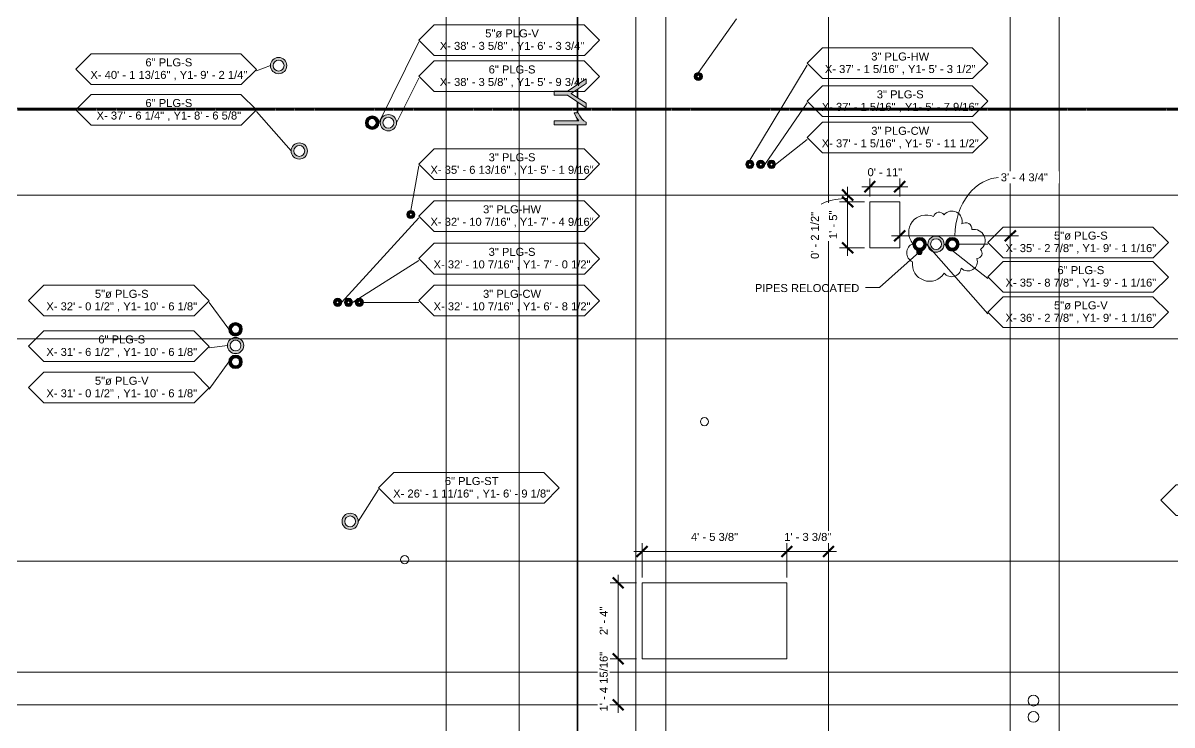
# Model space of a CAD drawing. Header units: inches. Extents: x -3670 to 241, y -250 to 1795.
# Drawn here: x -3238 to -2814.4, y 544.5 to 803.5 of the extents above; entities that cross this region are included whole.
import ezdxf

# ---------------------------------------------------------------- set-up
doc = ezdxf.new("R2010")
doc.units = ezdxf.units.IN
doc.header["$MEASUREMENT"] = 0
doc.linetypes.add('Dash', pattern=[0.25, 0.125, -0.125])
for name, color, linetype, lineweight in [('A-ANNO-DIMS', 211, 'Continuous', 9), ('A-ANNO-DIMS-32', 211, 'Continuous', 9), ('A-ANNO-MATC', 214, 'Dash', 140), ('A-DETL-MBND', 5, 'Continuous', 9), ('A-FLOR', 252, 'Continuous', 18), ('A-GENM', 13, 'Continuous', 9), ('A-GENM-IDEN', 13, 'Continuous', 9), ('G-ANNO-REVC', 71, 'Continuous', 20), ('G-ANNO-TEXT', 231, 'Continuous', 9), ('S-GRID', 1, 'Continuous', 9)]:
    doc.layers.add(name, color=color, linetype=linetype, lineweight=lineweight)
doc.styles.add('Arial_1', font='arial.ttf', dxfattribs={"height": 2.950599})
doc.dimstyles.new('Linear_-_3_32__QAQC', dxfattribs={"dimscale": 12, "dimtxt": 3, "dimasz": 0.333333, "dimexe": 0.25, "dimexo": 0.166667, "dimgap": 0.25, "dimtad": 1, "dimdec": 4, "dimrnd": 0.0625, "dimzin": 1, "dimdsep": 46, "dimlunit": 4, "dimtxsty": 'Arial_1', "dimblk1": 'OBLIQUE', "dimblk2": 'OBLIQUE', "dimsah": 1, "dimcen": 0.09, "dimdle": 0.25, "dimadec": 0, "dimazin": 0, "dimtfac": 1, "dimtdec": 4, "dimtix": 1, "dimtmove": 0, "dimatfit": 3, "dimfxl": 1, "dimtvp": 1, "dimtfill": 1, "dimfrac": 2, "dimtolj": 1, "dimtzin": 0, "dimarcsym": 2})
doc.dimstyles.new('Linear_-_3_32__QAQC_2', dxfattribs={"dimscale": 12, "dimtxt": 3, "dimasz": 0.333333, "dimexe": 0.25, "dimexo": 0.166667, "dimgap": 0.25, "dimtad": 1, "dimdec": 4, "dimrnd": 0.0625, "dimzin": 1, "dimdsep": 46, "dimlunit": 4, "dimtxsty": 'Arial_1', "dimblk1": 'OBLIQUE', "dimblk2": 'OBLIQUE', "dimsah": 1, "dimcen": 0.09, "dimdle": 0.25, "dimadec": 0, "dimazin": 0, "dimtfac": 1, "dimtdec": 4, "dimtix": 1, "dimtmove": 1, "dimatfit": 3, "dimfxl": 1, "dimtvp": 1, "dimtfill": 1, "dimfrac": 2, "dimtolj": 1, "dimtzin": 0, "dimarcsym": 2})

# ---------------------------------------------------------------- blocks, each defined once
blk = doc.blocks.new('TBC_Round Sleeve - Floor or Wall - TBC_Round Sleeve - Floor or Wall-1542575-01 - SECOND LEVEL - PENENTRATIONS')
at = {"layer": 'A-DETL-MBND'}
h = blk.add_hatch(color=256, dxfattribs=at)
h.paths.add_polyline_path([(-3, 0), (-2.9, -0.78), (-2.6, -1.5), (-2.12, -2.12), (-1.5, -2.6), (-0.78, -2.9), (0, -3), (0.78, -2.9), (1.5, -2.6), (2.12, -2.12), (2.6, -1.5), (2.9, -0.78), (3, 0), (2.9, 0.78), (2.6, 1.5), (2.12, 2.12), (1.5, 2.6), (0.78, 2.9), (0, 3), (-0.78, 2.9), (-1.5, 2.6), (-2.12, 2.12), (-2.6, 1.5), (-2.9, 0.78), (-2.97, 0.19)], flags=0)
h.paths.add_polyline_path([(-2, 0), (-1.93, 0.52), (-1.73, 1), (-1.41, 1.41), (-1, 1.73), (-0.52, 1.93), (0, 2), (0.52, 1.93), (1, 1.73), (1.41, 1.41), (1.73, 1), (1.93, 0.52), (2, 0), (1.93, -0.52), (1.73, -1), (1.41, -1.41), (1, -1.73), (0.52, -1.93), (0, -2), (-0.52, -1.93), (-1, -1.73), (-1.41, -1.41), (-1.73, -1), (-1.93, -0.52)], flags=0)
for radius, start, end in [(3, 360, 180), (2, 0, 180), (3, 180, 360), (2, 180, 0)]:
    blk.add_arc((0, 0), radius, start, end, dxfattribs=at)
blk = doc.blocks.new('TBC_Round Sleeve - Floor or Wall - TBC_Round Sleeve - Floor or Wall-1542574-01 - SECOND LEVEL - PENENTRATIONS')
at = {"layer": 'A-DETL-MBND'}
h = blk.add_hatch(color=256, dxfattribs=at)
h.paths.add_polyline_path([(-2.5, 0), (-2.41, -0.65), (-2.17, -1.25), (-1.77, -1.77), (-1.21, -2.18), (-0.65, -2.41), (0, -2.5), (0.65, -2.41), (1.25, -2.17), (1.77, -1.77), (2.17, -1.25), (2.41, -0.65), (2.5, 0), (2.41, 0.65), (2.17, 1.25), (1.77, 1.77), (1.25, 2.17), (0.65, 2.41), (0, 2.5), (-0.65, 2.41), (-1.25, 2.17), (-1.77, 1.77), (-2.17, 1.25), (-2.41, 0.65)], flags=0)
h.paths.add_polyline_path([(-1.5, 0), (-1.45, 0.39), (-1.3, 0.75), (-1.06, 1.06), (-0.75, 1.3), (-0.39, 1.45), (0, 1.5), (0.39, 1.45), (0.75, 1.3), (1.06, 1.06), (1.3, 0.75), (1.45, 0.39), (1.5, 0), (1.45, -0.39), (1.3, -0.75), (1.06, -1.06), (0.75, -1.3), (0.39, -1.45), (0, -1.5), (-0.39, -1.45), (-0.75, -1.3), (-1.06, -1.06), (-1.3, -0.75), (-1.45, -0.39)], flags=0)
for radius, start, end in [(2.5, 360, 180), (1.5, 0, 180), (2.5, 180, 360), (1.5, 180, 0)]:
    blk.add_arc((0, 0), radius, start, end, dxfattribs=at)
blk = doc.blocks.new('TBC_Round Sleeve - Floor or Wall - TBC_Round Sleeve - Floor or Wall-1542573-01 - SECOND LEVEL - PENENTRATIONS')
at = {"layer": 'A-DETL-MBND'}
h = blk.add_hatch(color=256, dxfattribs=at)
h.paths.add_polyline_path([(-1.5, 0), (-1.45, -0.39), (-1.3, -0.75), (-1.06, -1.06), (-0.75, -1.3), (-0.39, -1.45), (0, -1.5), (0.39, -1.45), (0.75, -1.3), (1.06, -1.06), (1.3, -0.75), (1.45, -0.39), (1.5, 0), (1.45, 0.39), (1.3, 0.75), (1.06, 1.06), (0.75, 1.3), (0.39, 1.45), (0, 1.5), (-0.39, 1.45), (-0.75, 1.3), (-1.06, 1.06), (-1.3, 0.75), (-1.45, 0.39)], flags=0)
h.paths.add_polyline_path([(-0.5, 0), (-0.48, 0.13), (-0.43, 0.25), (-0.35, 0.35), (-0.25, 0.43), (-0.13, 0.48), (0, 0.5), (0.13, 0.48), (0.25, 0.43), (0.35, 0.35), (0.43, 0.25), (0.48, 0.13), (0.5, 0), (0.48, -0.13), (0.43, -0.25), (0.35, -0.35), (0.25, -0.43), (0.13, -0.48), (0, -0.5), (-0.13, -0.48), (-0.25, -0.43), (-0.35, -0.35), (-0.43, -0.25), (-0.48, -0.13)], flags=0)
for radius, start, end in [(1.5, 360, 180), (0.5, 0, 180), (1.5, 180, 360), (0.5, 180, 0)]:
    blk.add_arc((0, 0), radius, start, end, dxfattribs=at)
blk = doc.blocks.new('Control_Line - TBC_3D ControlLine_Y-1534535-01 - SECOND LEVEL - PENENTRATIONS')
at = {"layer": 'A-GENM'}
h = blk.add_hatch(color=256, dxfattribs=at)
h.paths.add_polyline_path([(1710, 0.11), (1710, 0.12), (1708.81, 0.12), (1708.64, -0.13), (1710, -0.12), (1710, 0.09)], flags=0)
h.paths.add_polyline_path([(1707.19, 0.12), (1703.89, 0.12), (1704.05, -0.13), (1707.03, -0.12), (1707.19, 0.12)], flags=0)
h.paths.add_polyline_path([(1702.31, -0.13), (1702.14, 0.12), (1612.54, 0.12), (1612.9, -0.13), (1700.12, -0.13)], flags=0)
h.paths.add_polyline_path([(1612.07, 0.06), (1612.07, 0.12), (1432.11, 0.12), (1432.11, -0.13), (1612.07, -0.12), (1612.07, 0.03)], flags=0)
h.paths.add_polyline_path([(1430.63, 0.11), (1430.63, 0.12), (1430.11, 0.12), (1429.76, -0.13), (1430.63, -0.12), (1430.63, 0.09)], flags=0)
h.paths.add_polyline_path([(1427.68, 0.12), (1423.8, 0.11), (1423.64, -0.13), (1427.68, -0.12), (1427.68, 0.12)], flags=0)
h.paths.add_polyline_path([(1422.19, 0.12), (1418.89, 0.11), (1419.05, -0.13), (1422.04, -0.11), (1422.19, 0.12)], flags=0)
h.paths.add_polyline_path([(1322, 0), (1321.99, 0.01), (1321.88, 0.12), (1147.11, 0.11), (1147.11, -0.13), (1321.89, -0.11), (1321.98, -0.02)], flags=0)
h.paths.add_polyline_path([(1417.31, -0.13), (1417.14, 0.12), (1322.11, 0.11), (1322, 0), (1322.13, -0.13), (1415.12, -0.13)], flags=0)
h.paths.add_polyline_path([(1145.63, 0.06), (1145.63, 0.12), (1145.09, 0.11), (1144.76, -0.13), (1145.63, -0.11), (1145.63, 0.04)], flags=0)
h.paths.add_polyline_path([(1142.68, -0.05), (1142.68, 0.12), (1138.81, 0.11), (1138.64, -0.13), (1142.68, -0.11), (1142.68, -0.06)], flags=0)
h.paths.add_polyline_path([(1137.19, 0.12), (1133.89, 0.11), (1134.05, -0.13), (1137.04, -0.11), (1137.19, 0.12)], flags=0)
h.paths.add_polyline_path([(1132.31, -0.13), (1132.14, 0.12), (862.11, 0.11), (862.11, -0.13), (1130.86, -0.13)], flags=0)
h.paths.add_polyline_path([(860.63, -0.09), (860.63, 0.12), (860.1, 0.11), (859.76, -0.13), (860.63, -0.11), (860.63, -0.1)], flags=0)
h.paths.add_polyline_path([(857.68, 0.02), (857.68, 0.12), (853.81, 0.11), (853.64, -0.13), (857.68, -0.11), (857.68, 0)], flags=0)
h.paths.add_polyline_path([(852.19, 0.12), (848.89, 0.11), (849.05, -0.13), (852.04, -0.11), (852.19, 0.12)], flags=0)
h.paths.add_polyline_path([(847.31, -0.13), (847.14, 0.12), (577.11, 0.12), (577.11, -0.13), (845.12, -0.13)], flags=0)
h.paths.add_polyline_path([(575.63, -0.12), (575.63, 0.12), (575.1, 0.12), (574.76, -0.13), (575.63, -0.12)], flags=0)
h.paths.add_polyline_path([(572.68, 0.12), (568.81, 0.12), (568.64, -0.13), (572.68, -0.12), (572.68, 0.12)], flags=0)
h.paths.add_polyline_path([(567.19, 0.12), (563.89, 0.12), (564.05, -0.13), (567.04, -0.12), (567.19, 0.12)], flags=0)
h.paths.add_polyline_path([(562.31, -0.13), (562.14, 0.12), (372.54, 0.12), (372.9, -0.13), (560.12, -0.13)], flags=0)
h.paths.add_polyline_path([(372.07, 0.11), (372.07, 0.12), (292.11, 0.12), (292.11, -0.13), (372.07, -0.12), (372.07, 0.1)], flags=0)
h.paths.add_polyline_path([(290.63, 0.09), (290.63, 0.12), (290.1, 0.12), (289.76, -0.13), (290.63, -0.12), (290.63, 0.08)], flags=0)
h.paths.add_polyline_path([(287.68, 0.03), (287.68, 0.12), (283.81, 0.12), (283.64, -0.13), (287.68, -0.12), (287.68, 0.03)], flags=0)
h.paths.add_polyline_path([(282.19, 0.12), (278.89, 0.12), (279.05, -0.13), (282.03, -0.12), (282.19, 0.12)], flags=0)
h.paths.add_polyline_path([(277.31, -0.13), (277.14, 0.12), (222.54, 0.12), (222.9, -0.13), (275.12, -0.13)], flags=0)
h.paths.add_polyline_path([(222.07, 0.11), (222.07, 0.12), (92.54, 0.12), (92.9, -0.13), (222.07, -0.12), (222.07, 0.11)], flags=0)
h.paths.add_polyline_path([(92.07, 0.11), (92.07, 0.12), (7.11, 0.12), (7.11, -0.13), (92.07, -0.12), (92.07, 0.11)], flags=0)
h.paths.add_polyline_path([(5.63, 0.09), (5.63, 0.12), (5.11, 0.12), (4.76, -0.13), (5.63, -0.12), (5.63, 0.06)], flags=0)
h = blk.add_hatch(color=256, dxfattribs=at)
h.paths.add_polyline_path([(862.11, -8.71), (862.11, 3.1), (861.16, 3.1), (860.64, 2.33), (859.84, 1.53), (858.84, 0.78), (857.68, 0.15), (857.68, -1.25), (859.23, -0.5), (860.63, 0.5), (860.63, -8.71)], flags=0)
h.paths.add_polyline_path([(855.83, 3.1), (854.09, 3.1), (850.59, -2.39), (846.87, 3.1), (845.12, 3.1), (849.74, -3.71), (849.74, -8.71), (851.22, -8.71), (851.22, -3.71), (855.68, 2.88)], flags=0)
for p, q in [((847.14, 0.12), (577.11, 0.12)), ((846.87, 3.1), (845.12, 3.1)), ((845.12, 3.1), (849.74, -3.71)), ((849.33, -0.53), (846.87, 3.1)), ((852.19, 0.12), (848.88, 0.12)), ((851.22, -3.71), (855.83, 3.1)), ((854.09, 3.1), (851.85, -0.4)), ((857.68, 0.12), (853.81, 0.12)), ((855.83, 3.1), (854.09, 3.1)), ((858.84, 0.78), (857.68, 0.15)), ((857.68, 0.15), (857.68, -1.25)), ((859.84, 1.53), (858.84, 0.78)), ((859.23, -0.5), (860.63, 0.5)), ((860.64, 2.33), (859.84, 1.53)), ((860.63, 0.12), (860.11, 0.12)), ((860.63, 0.5), (860.63, -8.71)), ((861.16, 3.1), (860.64, 2.33)), ((862.11, 3.1), (861.16, 3.1)), ((862.11, -8.71), (862.11, 3.1)), ((1132.14, 0.12), (862.11, 0.12)), ((577.11, -0.13), (847.31, -0.13)), ((849.05, -0.13), (852.03, -0.13)), ((850.59, -2.39), (849.33, -0.53)), ((849.74, -3.71), (849.74, -8.71)), ((851.85, -0.4), (850.59, -2.39)), ((851.22, -8.71), (851.22, -3.71)), ((853.64, -0.13), (857.68, -0.13)), ((857.68, -1.25), (859.23, -0.5)), ((859.76, -0.13), (860.63, -0.13)), ((862.11, -0.13), (1132.31, -0.13)), ((849.74, -8.71), (851.22, -8.71)), ((860.63, -8.71), (862.11, -8.71))]:
    blk.add_line(p, q, dxfattribs=at)
blk = doc.blocks.new('TBC_Sleeve Element Tag_v2 - Sleeves Located-1541821-01 - SECOND LEVEL - PENENTRATIONS')
at = {"layer": 'A-GENM-IDEN'}
for p, q in [((-0.423, 0.029), (-0.6, -0.148)), ((1.303, 0.029), (-0.423, 0.029)), ((1.482, -0.15), (1.303, 0.029)), ((-0.6, -0.148), (-0.423, -0.325)), ((1.307, -0.325), (1.482, -0.15)), ((-0.423, -0.325), (1.307, -0.325))]:
    blk.add_line(p, q, dxfattribs=at)
blk = doc.blocks.new('DIMBLOCK17-01 - SECOND LEVEL - PENENTRATIONS')
at = {"layer": 'A-ANNO-DIMS-32', "transparency": 16777216}
for p, q in [((-3009.75, 598.95), (-3009.75, 611.55)), ((-2956.37, 598.95), (-2956.37, 611.55)), ((-3012.75, 608.55), (-2953.37, 608.55)), ((-3009.75, 608.55), (-3009.75, 598.95)), ((-2956.37, 608.55), (-2956.37, 598.95))]:
    blk.add_line(p, q, dxfattribs=at)
at = {"layer": 'A-ANNO-DIMS-32', "lineweight": 50, "transparency": 16777216}
for p, q in [((-3009.75, 608.55), (-3007.75, 610.55)), ((-2956.37, 608.55), (-2954.37, 610.55)), ((-3009.75, 608.55), (-3011.75, 606.55)), ((-2956.37, 608.55), (-2958.37, 606.55))]:
    blk.add_line(p, q, dxfattribs=at)
at = {"layer": 'A-ANNO-DIMS-32', "color": 0, "transparency": 16777216, "insert": (-2991.72, 615.38), "char_height": 2.9506, "width": 20.7692, "attachment_point": 1, "line_spacing_factor": 0.938532, "style": 'Arial_1', "bg_fill": 3, "box_fill_scale": 1.25, "bg_fill_color": 0, "bg_fill_transparency": 0}
blk.add_mtext('4\' - 5 3/8"', dxfattribs=at)
blk = doc.blocks.new('_Oblique')
at = {"color": 0, "linetype": 'ByBlock', "lineweight": -2}
blk.add_line((-0.5, -0.5), (0.5, 0.5), dxfattribs=at)
blk = doc.blocks.new('DIMBLOCK18-01 - SECOND LEVEL - PENENTRATIONS')
at = {"layer": 'A-ANNO-DIMS-32', "lineweight": 50, "transparency": 16777216}
for p, q in [((-3018.54, 596.95), (-3020.54, 598.95)), ((-3018.54, 596.95), (-3016.54, 594.95)), ((-3018.54, 568.95), (-3020.54, 570.95)), ((-3018.54, 568.95), (-3016.54, 566.95))]:
    blk.add_line(p, q, dxfattribs=at)
at = {"layer": 'A-ANNO-DIMS-32', "transparency": 16777216}
for p, q in [((-3018.54, 599.95), (-3018.54, 565.95)), ((-3011.75, 596.95), (-3021.54, 596.95)), ((-3018.54, 596.95), (-3011.75, 596.95)), ((-3011.75, 568.95), (-3021.54, 568.95)), ((-3018.54, 568.95), (-3011.75, 568.95))]:
    blk.add_line(p, q, dxfattribs=at)
at = {"layer": 'A-ANNO-DIMS-32', "color": 0, "transparency": 16777216, "insert": (-3025.37, 577.71), "char_height": 2.951, "width": 12.5723, "attachment_point": 1, "rotation": 90, "line_spacing_factor": 0.938532, "style": 'Arial_1', "bg_fill": 3, "box_fill_scale": 1.25, "bg_fill_color": 0, "bg_fill_transparency": 0}
blk.add_mtext('2\' - 4"', dxfattribs=at)
blk = doc.blocks.new('DIMBLOCK19-01 - SECOND LEVEL - PENENTRATIONS')
at = {"layer": 'A-ANNO-DIMS-32', "transparency": 16777216}
for p, q in [((-2956.37, 598.95), (-2956.37, 611.55)), ((-2959.37, 608.55), (-2938, 608.55)), ((-2956.37, 608.55), (-2956.37, 598.95)), ((-2941, 609.38), (-2941, 605.55)), ((-2941, 608.55), (-2941, 609.38))]:
    blk.add_line(p, q, dxfattribs=at)
at = {"layer": 'A-ANNO-DIMS-32', "lineweight": 50, "transparency": 16777216}
for p, q in [((-2956.37, 608.55), (-2954.37, 610.55)), ((-2941, 608.55), (-2939, 610.55)), ((-2956.37, 608.55), (-2958.37, 606.55)), ((-2941, 608.55), (-2943, 606.55))]:
    blk.add_line(p, q, dxfattribs=at)
at = {"layer": 'A-ANNO-DIMS-32', "color": 0, "transparency": 16777216, "insert": (-2957.34, 615.38), "char_height": 2.9506, "width": 20.7692, "attachment_point": 1, "line_spacing_factor": 0.938532, "style": 'Arial_1', "bg_fill": 3, "box_fill_scale": 1.25, "bg_fill_color": 0, "bg_fill_transparency": 0}
blk.add_mtext('1\' - 3 3/8"', dxfattribs=at)
blk = doc.blocks.new('DIMBLOCK20-01 - SECOND LEVEL - PENENTRATIONS')
at = {"layer": 'A-ANNO-DIMS-32', "transparency": 16777216}
for p, q in [((-3018.54, 549), (-3018.54, 571.95)), ((-3011.75, 568.95), (-3021.54, 568.95)), ((-3018.54, 568.95), (-3011.75, 568.95)), ((-3019.37, 552), (-3015.54, 552)), ((-3018.54, 552), (-3019.37, 552))]:
    blk.add_line(p, q, dxfattribs=at)
at = {"layer": 'A-ANNO-DIMS-32', "lineweight": 50, "transparency": 16777216}
for p, q in [((-3018.54, 568.95), (-3020.54, 570.95)), ((-3018.54, 568.95), (-3016.54, 566.95)), ((-3018.54, 552), (-3020.54, 554)), ((-3018.54, 552), (-3016.54, 550))]:
    blk.add_line(p, q, dxfattribs=at)
at = {"layer": 'A-ANNO-DIMS-32', "color": 0, "transparency": 16777216, "insert": (-3025.37, 549.56), "char_height": 2.9506, "width": 26.1969, "attachment_point": 1, "rotation": 90, "line_spacing_factor": 0.938532, "style": 'Arial_1', "bg_fill": 3, "box_fill_scale": 1.25, "bg_fill_color": 0, "bg_fill_transparency": 0}
blk.add_mtext('1\' - 4 15/16"', dxfattribs=at)
blk = doc.blocks.new('DIMBLOCK27-01 - SECOND LEVEL - PENENTRATIONS')
at = {"layer": 'A-ANNO-DIMS-32', "transparency": 16777216}
for p, q in [((-2925.75, 739.52), (-2925.75, 746.08)), ((-2914.75, 739.52), (-2914.75, 746.08)), ((-2928.75, 743.08), (-2911.75, 743.08)), ((-2925.75, 743.08), (-2925.75, 739.52)), ((-2914.75, 743.08), (-2914.75, 739.52))]:
    blk.add_line(p, q, dxfattribs=at)
at = {"layer": 'A-ANNO-DIMS-32', "lineweight": 50, "transparency": 16777216}
for p, q in [((-2925.75, 743.08), (-2927.75, 741.08)), ((-2925.75, 743.08), (-2923.75, 745.08)), ((-2914.75, 743.08), (-2916.75, 741.08)), ((-2914.75, 743.08), (-2912.75, 745.08))]:
    blk.add_line(p, q, dxfattribs=at)
at = {"layer": 'A-ANNO-DIMS-32', "color": 0, "transparency": 16777216, "insert": (-2926.62, 749.91), "char_height": 2.951, "width": 15.2862, "attachment_point": 1, "line_spacing_factor": 0.938532, "style": 'Arial_1', "bg_fill": 3, "box_fill_scale": 1.25, "bg_fill_color": 0, "bg_fill_transparency": 0}
blk.add_mtext('0\' - 11"', dxfattribs=at)
blk = doc.blocks.new('DIMBLOCK28-01 - SECOND LEVEL - PENENTRATIONS')
at = {"layer": 'A-ANNO-DIMS-32', "transparency": 16777216}
for p, q in [((-2927.75, 737.52), (-2936.95, 737.52)), ((-2933.95, 740.52), (-2933.95, 717.52)), ((-2933.95, 737.52), (-2927.75, 737.52)), ((-2927.75, 720.52), (-2936.95, 720.52)), ((-2933.95, 720.52), (-2927.75, 720.52))]:
    blk.add_line(p, q, dxfattribs=at)
at = {"layer": 'A-ANNO-DIMS-32', "lineweight": 50, "transparency": 16777216}
for p, q in [((-2933.95, 737.52), (-2935.95, 739.52)), ((-2933.95, 737.52), (-2931.95, 735.52)), ((-2933.95, 720.52), (-2935.95, 722.52)), ((-2933.95, 720.52), (-2931.95, 718.52))]:
    blk.add_line(p, q, dxfattribs=at)
at = {"layer": 'A-ANNO-DIMS-32', "color": 0, "transparency": 16777216, "insert": (-2940.78, 723.78), "char_height": 2.951, "width": 12.5723, "attachment_point": 1, "rotation": 90, "line_spacing_factor": 0.938532, "style": 'Arial_1', "bg_fill": 3, "box_fill_scale": 1.25, "bg_fill_color": 0, "bg_fill_transparency": 0}
blk.add_mtext('1\' - 5"', dxfattribs=at)
blk = doc.blocks.new('DIMBLOCK29-01 - SECOND LEVEL - PENENTRATIONS')
at = {"layer": 'A-ANNO-DIMS-32', "lineweight": 50, "transparency": 16777216}
for p, q in [((-2933.95, 740), (-2935.95, 742)), ((-2933.95, 737.52), (-2935.95, 739.52)), ((-2933.95, 740), (-2931.95, 738)), ((-2933.95, 737.52), (-2931.95, 735.52))]:
    blk.add_line(p, q, dxfattribs=at)
at = {"layer": 'A-ANNO-DIMS-32', "transparency": 16777216}
for p, q in [((-2933.95, 743), (-2933.95, 734.52)), ((-2933.13, 740), (-2936.95, 740)), ((-2927.75, 737.52), (-2936.95, 737.52)), ((-2933.95, 740), (-2933.13, 740)), ((-2933.95, 737.52), (-2927.75, 737.52))]:
    blk.add_line(p, q, dxfattribs=at)
blk.add_ellipse((-2933.95, 733.74), major_axis=(12.04, 0), ratio=0.416887, start_param=1.570796, end_param=3.141593, dxfattribs=at)
at = {"layer": 'A-ANNO-DIMS-32', "color": 0, "transparency": 16777216, "insert": (-2947.51, 716.43), "char_height": 2.9506, "width": 20.7692, "attachment_point": 1, "rotation": 90, "line_spacing_factor": 0.938532, "style": 'Arial_1', "bg_fill": 3, "box_fill_scale": 1.25, "bg_fill_color": 0, "bg_fill_transparency": 0}
blk.add_mtext('0\' - 2 1/2"', dxfattribs=at)
blk = doc.blocks.new('DIMBLOCK30-01 - SECOND LEVEL - PENENTRATIONS')
at = {"layer": 'A-ANNO-DIMS-32', "transparency": 16777216}
for p, q in [((-2917.75, 724.97), (-2871, 724.97)), ((-2914.75, 725.8), (-2914.75, 721.97)), ((-2914.75, 724.97), (-2914.75, 725.8)), ((-2874, 725.8), (-2874, 721.97)), ((-2874, 724.97), (-2874, 725.8))]:
    blk.add_line(p, q, dxfattribs=at)
at = {"layer": 'A-ANNO-DIMS-32', "lineweight": 50, "transparency": 16777216}
for p, q in [((-2914.75, 724.97), (-2916.75, 722.97)), ((-2914.75, 724.97), (-2912.75, 726.97)), ((-2874, 724.97), (-2876, 722.97)), ((-2874, 724.97), (-2872, 726.97))]:
    blk.add_line(p, q, dxfattribs=at)
at = {"layer": 'A-ANNO-DIMS-32', "transparency": 16777216}
blk.add_ellipse((-2877.49, 724.97), major_axis=(0, 21.53), ratio=0.784409, start_param=0, end_param=1.570796, dxfattribs=at)
at = {"layer": 'A-ANNO-DIMS-32', "color": 0, "transparency": 16777216, "insert": (-2877.49, 748.02), "char_height": 2.9506, "width": 20.7692, "attachment_point": 1, "line_spacing_factor": 0.938532, "style": 'Arial_1', "bg_fill": 3, "box_fill_scale": 1.25, "bg_fill_color": 0, "bg_fill_transparency": 0}
blk.add_mtext('3\' - 4 3/4"', dxfattribs=at)
blk = doc.blocks.new('Family - ___-1711456-01 - SECOND LEVEL - PENENTRATIONS')
at = {"layer": 'G-ANNO-REVC'}
for centre, radius, start, end in [((-2900.21, 731.52), 2.16, 33.6155, 165.4258), ((-2895.5, 730.3), 3.78, 345.4258, 140.217), ((-2905, 726.21), 6.45, 65.1795, 219.9707), ((-2890.47, 727.47), 2.33, 354.4435, 126.2538), ((-2887.36, 723.24), 4.08, 306.2538, 101.0451), ((-2908.48, 718.69), 3.68, 113.3691, 245.1795), ((-2889.57, 715.46), 3.47, 224.1449, 18.9361), ((-2886.37, 718.57), 1.98, 272.3346, 44.1449), ((-2903.74, 714.54), 6.34, 172.711, 327.5023), ((-2895.65, 713.51), 3.62, 220.9007, 352.711)]:
    blk.add_arc(centre, radius, start, end, dxfattribs=at)

msp = doc.modelspace()

# ---------------------------------------------------------------- linework, layer by layer
at = {"layer": 'A-ANNO-MATC'}
msp.add_line((-3669.70326, 771.58092), (239.08765, 771.58092), dxfattribs=at)
at = {"layer": 'A-FLOR'}
for p, q in [((-2925.74813, 737.52), (-2914.74813, 737.52)), ((-2925.74813, 720.52), (-2925.74813, 737.52)), ((-2914.74813, 737.52), (-2914.74813, 720.52)), ((-2914.74813, 720.52), (-2925.74813, 720.52)), ((-3009.75, 596.94998), (-2956.37377, 596.94998)), ((-3009.75, 568.94998), (-3009.75, 596.94998)), ((-2956.37377, 596.94998), (-2956.37377, 568.94998)), ((-2956.37377, 568.94998), (-3009.75, 568.94998))]:
    msp.add_line(p, q, dxfattribs=at)
for centre, radius, start, end in [((-3143.74764, 787.75086), 3, 90, 270), ((-3143.74764, 787.75086), 3, 270, 90), ((-2988.999, 783.75039), 1.5, 90, 270), ((-2988.999, 783.75039), 1.5, 270, 90), ((-3109.27149, 766.685), 2.5, 90, 270), ((-3109.27149, 766.685), 2.5, 270, 90), ((-3103.27149, 766.685), 3, 90, 270), ((-3103.27149, 766.685), 3, 270, 90), ((-3136.12544, 756.24914), 3, 90, 270), ((-3136.12544, 756.24914), 3, 270, 90), ((-2969.99813, 751.3125), 1.5, 90, 270), ((-2969.99813, 751.3125), 1.5, 270, 90), ((-2965.9965, 751.31289), 1.5, 90, 270), ((-2965.9965, 751.31289), 1.5, 270, 90), ((-2961.99813, 751.3125), 1.5, 90, 270), ((-2961.99813, 751.3125), 1.5, 270, 90), ((-3095.00087, 732.85539), 1.5, 90, 270), ((-3095.00087, 732.85539), 1.5, 270, 90), ((-2901.37313, 721.895), 3, 360, 180), ((-2907.37313, 721.895), 2.5, 0, 180), ((-2907.37313, 721.895), 2.5, 180, 0), ((-2901.37313, 721.895), 3, 180, 360), ((-2895.37313, 721.895), 2.5, 0, 180), ((-2895.37313, 721.895), 2.5, 180, 0), ((-3122, 700.4175), 1.5, 90, 270), ((-3122, 700.4175), 1.5, 270, 90), ((-3117.99837, 700.41789), 1.5, 90, 270), ((-3117.99837, 700.41789), 1.5, 270, 90), ((-3114, 700.4175), 1.5, 90, 270), ((-3114, 700.4175), 1.5, 270, 90), ((-3159.625, 690.5), 2.5, 90, 270), ((-3159.625, 690.5), 2.5, 270, 90), ((-3159.625, 684.5), 3, 90, 270), ((-3159.625, 684.5), 3, 270, 90), ((-3159.625, 678.5), 2.5, 90, 270), ((-3159.625, 678.5), 2.5, 270, 90), ((-2986.74727, 656.43794), 1.5, 90, 270), ((-2986.74727, 656.43794), 1.5, 270, 90), ((-3117.375, 619.65076), 3, 90, 270), ((-3117.375, 619.65076), 3, 270, 90), ((-3097.24634, 605.54294), 1.5, 90, 270), ((-3097.24634, 605.54294), 1.5, 270, 90), ((-2865.43189, 553.52882), 2, 90, 270), ((-2865.43189, 553.52882), 2, 270, 90), ((-2865.43189, 547.52882), 2, 90, 270), ((-2865.43189, 547.52882), 2, 270, 90)]:
    msp.add_arc(centre, radius, start, end, dxfattribs=at)
at = {"layer": 'A-GENM-IDEN'}
for p, q in [((-2988.999, 785.25039), (-2974.88216, 805.00044)), ((-3106.77149, 766.685), (-3091.99646, 796.48631)), ((-3146.74764, 787.75086), (-3151.91555, 785.78439)), ((-2969.99813, 752.8125), (-2948.88421, 787.94431)), ((-3100.27149, 766.685), (-3091.99646, 783.1706)), ((-2964.4965, 751.31289), (-2948.88421, 773.99661)), ((-3139.12544, 756.24914), (-3151.91555, 770.79239)), ((-2960.49813, 751.3125), (-2948.88421, 760.53754)), ((-3095.00087, 734.35539), (-3091.99646, 750.78262)), ((-3120.5, 700.4175), (-3091.99646, 731.59803)), ((-3116.49837, 700.41789), (-3091.99646, 715.89556)), ((-3162.125, 690.5), (-3169.29776, 700.41895)), ((-3112.5, 700.4175), (-3091.99646, 700.41895)), ((-3162.625, 684.5), (-3169.29776, 683.60336)), ((-3162.125, 678.5), (-3169.29776, 668.3542)), ((-3114.375, 619.65076), (-3106.89024, 631.37711))]:
    msp.add_line(p, q, dxfattribs=at)
at = {"layer": 'G-ANNO-TEXT'}
for p, q in [((-2907.48799, 719.01596), (-2922.18856, 705.86003)), ((-2922.18856, 705.86003), (-2927.41309, 705.86003))]:
    msp.add_line(p, q, dxfattribs=at)
at = {"layer": 'S-GRID'}
for p, q in [((-3081.99813, -238.35436), (-3081.99813, 1782.99758)), ((-3055, 1782.99758), (-3055, -238.35436)), ((-3012, 1782.99758), (-3012, -238.35436)), ((-3001, 1782.99758), (-3001, -238.35436)), ((-2941, 1782.99758), (-2941, -238.35436)), ((-2874, 1782.99758), (-2874, -238.35436)), ((-2856, 1782.99758), (-2856, -238.35436)), ((-3580, 772), (228, 772)), ((-3580, 740), (228, 740)), ((-3580, 686.99998), (228, 686.99998)), ((-3580, 605), (228, 605)), ((-3564, 564), (228, 564)), ((228, 552), (-3580, 552))]:
    msp.add_line(p, q, dxfattribs=at)

# ---------------------------------------------------------------- block references
at = {"layer": 'A-GENM'}
for name, p, rotation in [('Control_Line - TBC_3D ControlLine_Y-1534535-01 - SECOND LEVEL - PENENTRATIONS', (-3033.5, 1628), 269.9999999999999), ('TBC_Round Sleeve - Floor or Wall - TBC_Round Sleeve - Floor or Wall-1542575-01 - SECOND LEVEL - PENENTRATIONS', (-3143.74764, 787.75086), 90), ('TBC_Round Sleeve - Floor or Wall - TBC_Round Sleeve - Floor or Wall-1542573-01 - SECOND LEVEL - PENENTRATIONS', (-2988.999, 783.75039), 90), ('TBC_Round Sleeve - Floor or Wall - TBC_Round Sleeve - Floor or Wall-1542574-01 - SECOND LEVEL - PENENTRATIONS', (-3109.27149, 766.685), 90), ('TBC_Round Sleeve - Floor or Wall - TBC_Round Sleeve - Floor or Wall-1542575-01 - SECOND LEVEL - PENENTRATIONS', (-3103.27149, 766.685), 90), ('TBC_Round Sleeve - Floor or Wall - TBC_Round Sleeve - Floor or Wall-1542575-01 - SECOND LEVEL - PENENTRATIONS', (-3136.12544, 756.24914), 90), ('TBC_Round Sleeve - Floor or Wall - TBC_Round Sleeve - Floor or Wall-1542573-01 - SECOND LEVEL - PENENTRATIONS', (-2969.99813, 751.3125), 90), ('TBC_Round Sleeve - Floor or Wall - TBC_Round Sleeve - Floor or Wall-1542573-01 - SECOND LEVEL - PENENTRATIONS', (-2965.9965, 751.31289), 90), ('TBC_Round Sleeve - Floor or Wall - TBC_Round Sleeve - Floor or Wall-1542573-01 - SECOND LEVEL - PENENTRATIONS', (-2961.99813, 751.3125), 90), ('TBC_Round Sleeve - Floor or Wall - TBC_Round Sleeve - Floor or Wall-1542573-01 - SECOND LEVEL - PENENTRATIONS', (-3095.00087, 732.85539), 90), ('TBC_Round Sleeve - Floor or Wall - TBC_Round Sleeve - Floor or Wall-1542575-01 - SECOND LEVEL - PENENTRATIONS', (-2901.37313, 721.895), 180), ('TBC_Round Sleeve - Floor or Wall - TBC_Round Sleeve - Floor or Wall-1542574-01 - SECOND LEVEL - PENENTRATIONS', (-2907.37313, 721.895), 180), ('TBC_Round Sleeve - Floor or Wall - TBC_Round Sleeve - Floor or Wall-1542574-01 - SECOND LEVEL - PENENTRATIONS', (-2895.37313, 721.895), 180), ('TBC_Round Sleeve - Floor or Wall - TBC_Round Sleeve - Floor or Wall-1542573-01 - SECOND LEVEL - PENENTRATIONS', (-3122, 700.4175), 90), ('TBC_Round Sleeve - Floor or Wall - TBC_Round Sleeve - Floor or Wall-1542573-01 - SECOND LEVEL - PENENTRATIONS', (-3117.99837, 700.41789), 90), ('TBC_Round Sleeve - Floor or Wall - TBC_Round Sleeve - Floor or Wall-1542573-01 - SECOND LEVEL - PENENTRATIONS', (-3114, 700.4175), 90), ('TBC_Round Sleeve - Floor or Wall - TBC_Round Sleeve - Floor or Wall-1542574-01 - SECOND LEVEL - PENENTRATIONS', (-3159.625, 690.5), 90), ('TBC_Round Sleeve - Floor or Wall - TBC_Round Sleeve - Floor or Wall-1542575-01 - SECOND LEVEL - PENENTRATIONS', (-3159.625, 684.5), 90), ('TBC_Round Sleeve - Floor or Wall - TBC_Round Sleeve - Floor or Wall-1542574-01 - SECOND LEVEL - PENENTRATIONS', (-3159.625, 678.5), 90), ('TBC_Round Sleeve - Floor or Wall - TBC_Round Sleeve - Floor or Wall-1542575-01 - SECOND LEVEL - PENENTRATIONS', (-3117.375, 619.65076), 90)]:
    msp.add_blockref(name, p, dxfattribs=dict(at, rotation=rotation))
at = {"layer": 'A-GENM-IDEN', "xscale": 31.99999999999999, "yscale": 31.99999999999999, "zscale": 31.99999999999999}
for p in [(-3072.80954, 801.86822), (-2929.69729, 793.32622), (-3199.33614, 791.1663), (-3072.80954, 788.55252), (-2929.69729, 779.37853), (-3199.33614, 776.1743), (-2929.69729, 765.91946), (-3072.80954, 756.16454), (-3072.80954, 736.97994), (-3072.80954, 721.27747), (-2863.08978, 714.54549), (-3216.71836, 705.80087), (-3072.80954, 705.80087), (-2863.08978, 701.56575), (-3216.71836, 688.98527), (-3216.71836, 673.73611), (-3087.70333, 636.75903), (-2799.32906, 632.22807)]:
    msp.add_blockref('TBC_Sleeve Element Tag_v2 - Sleeves Located-1541821-01 - SECOND LEVEL - PENENTRATIONS', p, dxfattribs=at)

# ---------------------------------------------------------------- texts
at = {"layer": 'A-GENM-IDEN', "char_height": 2.9505988, "attachment_point": 2, "line_spacing_factor": 0.938532, "style": 'Arial_1'}
for s, insert, width in [('5"ø PLG-V\\PX- 38\' - 3 5/8" , Y1- 6\' - 3 3/4"', (-3057.68097, 801.11063), 63.36), ('3" PLG-HW\\PX- 37\' - 1 5/16" , Y1- 5\' - 3 1/2"', (-2914.56872, 792.56864), 66.096), ('6" PLG-S\\PX- 40\' - 1 13/16" , Y1- 9\' - 2 1/4"', (-3184.20757, 790.40872), 68.832), ('6" PLG-S\\PX- 38\' - 3 5/8" , Y1- 5\' - 9 3/4"', (-3057.68097, 787.79493), 63.36), ('6" PLG-S\\PX- 37\' - 6 1/4" , Y1- 8\' - 6 5/8"', (-3184.20757, 775.41671), 63.36), ('3" PLG-S\\PX- 37\' - 1 5/16" , Y1- 5\' - 7 9/16"', (-2914.56872, 778.62094), 68.832), ('3" PLG-CW\\PX- 37\' - 1 5/16" , Y1- 5\' - 11 1/2"', (-2914.56872, 765.16187), 68.472), ('3" PLG-S\\PX- 35\' - 6 13/16" , Y1- 5\' - 1 9/16"', (-3057.68097, 755.40695), 71.568), ('3" PLG-HW\\PX- 32\' - 10 7/16" , Y1- 7\' - 4 9/16"', (-3057.68097, 736.22235), 71.568), ('3" PLG-S\\PX- 32\' - 10 7/16" , Y1- 7\' - 0 1/2"', (-3057.68097, 720.51989), 68.832), ('6" PLG-S\\PX- 35\' - 8 7/8" , Y1- 9\' - 1 1/16"', (-2847.96121, 713.7879), 66.096), ('5"ø PLG-S\\PX- 32\' - 0 1/2" , Y1- 10\' - 6 1/8"', (-3201.58979, 705.04328), 66.096), ('3" PLG-CW\\PX- 32\' - 10 7/16" , Y1- 6\' - 8 1/2"', (-3057.68097, 705.04328), 68.832), ('5"ø PLG-V\\PX- 36\' - 2 7/8" , Y1- 9\' - 1 1/16"', (-2847.96121, 700.80816), 66.096), ('6" PLG-S\\PX- 31\' - 6 1/2" , Y1- 10\' - 6 1/8"', (-3201.58979, 688.22768), 66.096), ('5"ø PLG-V\\PX- 31\' - 0 1/2" , Y1- 10\' - 6 1/8"', (-3201.58979, 672.97852), 66.096), ('6" PLG-ST\\PX- 26\' - 1 11/16" , Y1- 6\' - 9 1/8"', (-3072.57476, 636.00144), 68.472)]:
    msp.add_mtext(s, dxfattribs=dict(at, insert=insert, width=width))
at = {"layer": 'G-ANNO-TEXT', "insert": (-2968.13309, 707.17217), "char_height": 2.9505988, "width": 45.792, "attachment_point": 1, "line_spacing_factor": 0.938532, "style": 'Arial_1'}
msp.add_mtext('PIPES RELOCATED', dxfattribs=at)

# ---------------------------------------------------------------- next in the draw order: dimensions: what is measured, and where the dimension line sits
at = {"layer": 'A-ANNO-DIMS'}
for base, p1, p2, override, picture, middle in [((-2914.74813, 743.07999), (-2925.74813, 737.52), (-2914.74813, 737.52), {"dimpost": '<>', "dimfxl": 11}, 'DIMBLOCK27-01 - SECOND LEVEL - PENENTRATIONS', (-2920.24813, 747.58649)), ((-2956.37377, 608.55388), (-3009.75, 596.94998), (-2956.37377, 596.94998), {"dimpost": '<>', "dimfxl": 53.376229}, 'DIMBLOCK17-01 - SECOND LEVEL - PENENTRATIONS', (-2983.06189, 613.0805))]:
    dim = msp.add_linear_dim(base=base, p1=p1, p2=p2, dimstyle='Linear_-_3_32__QAQC', override=override, dxfattribs=at)
    dim.commit()
    dim.dimension.update_dxf_attribs({"geometry": picture, "text_midpoint": middle})

# ---------------------------------------------------------------- next in the draw order: dimensions: what is measured, and where the dimension line sits
dim = msp.add_linear_dim(base=(-2874, 724.97244), p1=(-2914.74813, 727.80087), p2=(-2874, 727.80087), dimstyle='Linear_-_3_32__QAQC_2', override={"dimpost": '<>', "dimfxl": 40.748125}, dxfattribs=at)
dim.commit()
dim.dimension.update_dxf_attribs({"geometry": 'DIMBLOCK30-01 - SECOND LEVEL - PENENTRATIONS', "text_midpoint": (-2867.10105, 746.0553), "dimtype": 160})
for base, p1, p2, override, picture, middle in [((-2933.95428, 720.52), (-2925.74813, 737.52), (-2925.74813, 720.52), {"dimpost": '<>', "dimfxl": 17}, 'DIMBLOCK28-01 - SECOND LEVEL - PENENTRATIONS', (-2938.46078, 729.02)), ((-3018.54477, 568.94998), (-3009.75, 596.94998), (-3009.75, 568.94998), {"dimpost": '<>', "dimfxl": 28}, 'DIMBLOCK18-01 - SECOND LEVEL - PENENTRATIONS', (-3023.02611, 582.94998))]:
    dim = msp.add_linear_dim(base=base, p1=p1, p2=p2, angle=90, dimstyle='Linear_-_3_32__QAQC', override=override, dxfattribs=at)
    dim.commit()
    dim.dimension.update_dxf_attribs({"geometry": picture, "text_midpoint": middle})
dim = msp.add_linear_dim(base=(-2941, 608.55388), p1=(-2956.37377, 596.94998), p2=(-2941, 611.3823), dimstyle='Linear_-_3_32__QAQC', override={"dimpost": '<>', "dimfxl": 21.086599}, dxfattribs=at)
dim.commit()
dim.dimension.update_dxf_attribs({"geometry": 'DIMBLOCK19-01 - SECOND LEVEL - PENENTRATIONS', "text_midpoint": (-2948.68689, 613.0805)})

# ---------------------------------------------------------------- next in the draw order: hatches: boundary and pattern name
at = {"layer": 'G-ANNO-TEXT'}
h = msp.add_hatch(color=256, dxfattribs=at)
edge = h.paths.add_edge_path(flags=0)
edge.add_arc((-2907.48799, 719.01596), 1, 0, 360)

# ---------------------------------------------------------------- next in the draw order: linework, layer by layer
at = {"layer": 'A-GENM-IDEN'}
for p, q in [((-2904.87313, 721.895), (-2882.2767, 696.18383)), ((-2898.37313, 721.895), (-2882.2767, 709.16357)), ((-2892.87313, 721.895), (-2882.2767, 721.895))]:
    msp.add_line(p, q, dxfattribs=at)
at = {"layer": 'G-ANNO-TEXT'}
msp.add_circle((-2907.48799, 719.01596), 1, dxfattribs=at)

# ---------------------------------------------------------------- next in the draw order: block references
at = {"layer": 'A-GENM-IDEN', "xscale": 31.99999999999999, "yscale": 31.99999999999999, "zscale": 31.99999999999999}
msp.add_blockref('TBC_Sleeve Element Tag_v2 - Sleeves Located-1541821-01 - SECOND LEVEL - PENENTRATIONS', (-2863.08978, 727.27691), dxfattribs=at)
at = {"layer": 'G-ANNO-REVC'}
msp.add_blockref('Family - ___-1711456-01 - SECOND LEVEL - PENENTRATIONS', (0, 0), dxfattribs=at)

# ---------------------------------------------------------------- next in the draw order: texts
at = {"layer": 'A-GENM-IDEN', "insert": (-2847.96121, 726.51933), "char_height": 2.9505988, "width": 66.096, "attachment_point": 2, "line_spacing_factor": 0.938532, "style": 'Arial_1'}
msp.add_mtext('5"ø PLG-S\\PX- 35\' - 2 7/8" , Y1- 9\' - 1 1/16"', dxfattribs=at)

# ---------------------------------------------------------------- next in the draw order: dimensions: what is measured, and where the dimension line sits
at = {"layer": 'A-ANNO-DIMS'}
dim = msp.add_linear_dim(base=(-2933.95428, 737.52), p1=(-2931.12586, 740), p2=(-2925.74813, 737.52), angle=90, dimstyle='Linear_-_3_32__QAQC_2', override={"dimpost": '<>', "dimfxl": 5.922025}, dxfattribs=at)
dim.commit()
dim.dimension.update_dxf_attribs({"geometry": 'DIMBLOCK29-01 - SECOND LEVEL - PENENTRATIONS', "text_midpoint": (-2945.5476, 726.81737), "dimtype": 160, "text_rotation": 90})
dim = msp.add_linear_dim(base=(-3018.54477, 568.94998), p1=(-3021.3732, 552), p2=(-3009.75, 568.94998), angle=90, dimstyle='Linear_-_3_32__QAQC', override={"dimpost": '<>', "dimfxl": 20.55239}, dxfattribs=at)
dim.commit()
dim.dimension.update_dxf_attribs({"geometry": 'DIMBLOCK20-01 - SECOND LEVEL - PENENTRATIONS', "text_midpoint": (-3023.07039, 560.47499)})

doc.saveas('drawing.dxf')
